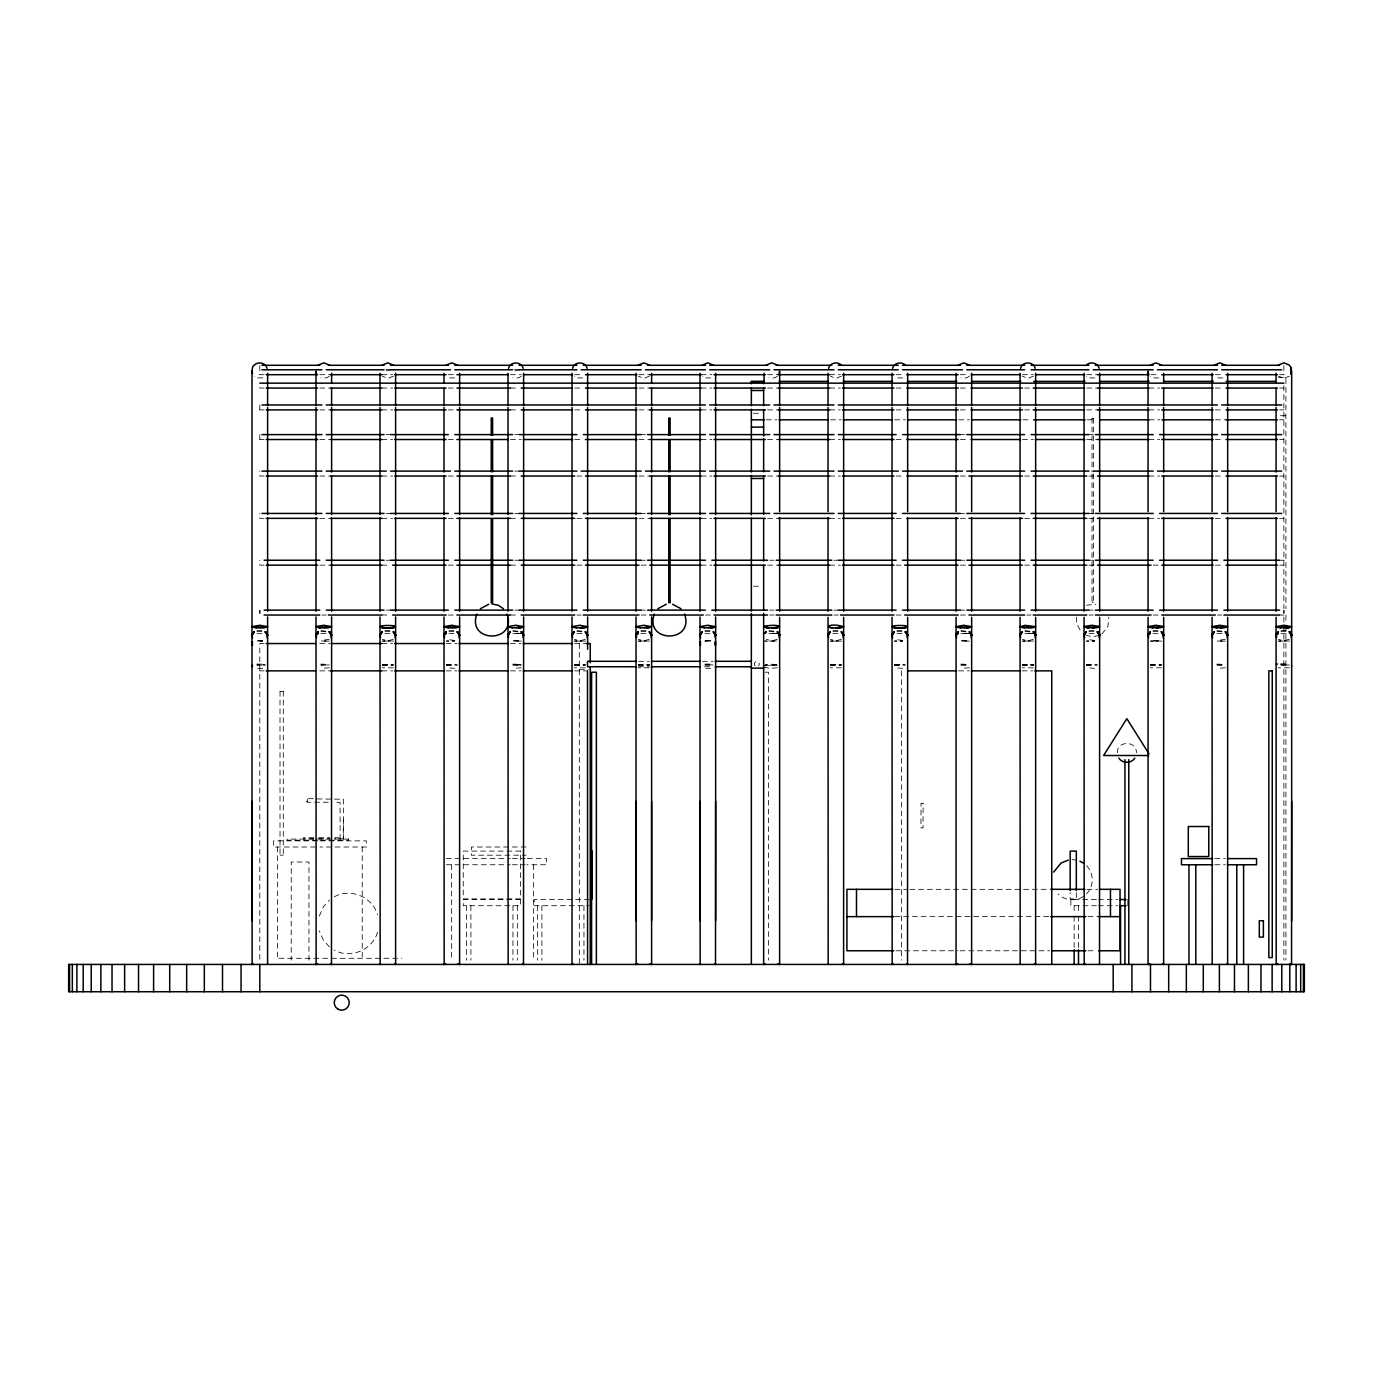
<?xml version="1.0" encoding="UTF-8"?>
<svg xmlns="http://www.w3.org/2000/svg" width="1373" height="1373" viewBox="0 0 1373 1373"><rect width="100%" height="100%" fill="white"/><g stroke="black" fill="none" stroke-linecap="round" stroke-linejoin="round"><path stroke-width="0.75" stroke-dasharray="5 3.75" d="M1076.638 617.146L1076.638 623.531L1081.117 631.923M1117.296 752.782C1116.764 740.476 1136.93 740.476 1136.398 752.782M319.257 916.117L323.444 906.678L329.4 900.104M377.472 932.233C372.684 949.962 350.252 959.264 334.326 950.099M1086.438 893.977C1094.144 886.495 1094.144 873.039 1086.438 865.556M1101.815 633.966L1107.857 626.603L1108.783 617.146M329.331 376.151L326.688 377.901L320.939 377.901M393.33 376.151L387.821 378.433L382.295 376.151M521.345 376.151L518.702 377.901L512.953 377.901M649.343 376.151L643.834 378.433L638.308 376.151M777.358 376.151L774.715 377.901L768.966 377.901M841.357 376.151L835.848 378.433L830.322 376.151M969.372 376.151L966.729 377.901L960.98 377.901M1033.371 376.151L1027.862 378.433L1022.336 376.151M1289.384 376.151L1283.875 378.433L1278.349 376.151M1083.4 896.483C1075.677 901.718 1064.573 900.619 1058.017 893.977M334.326 896.809C350.252 887.645 372.684 896.964 377.472 914.693M329.331 639.286L320.939 640.487M393.33 639.286L387.821 640.848L382.295 639.286M585.344 639.286L579.835 640.848L574.309 639.286M649.343 639.286L643.834 640.848L638.308 639.286M777.358 639.286L771.832 640.848L766.323 639.286M841.357 639.286L835.848 640.848L830.322 639.286M1033.371 639.286L1027.862 640.848L1022.336 639.286M1225.385 639.286L1216.993 640.487M1289.384 639.286L1283.875 640.848L1278.349 639.286M1086.438 605.201L1095.911 604.274M1098.984 635.476L1092.719 636.729L1086.438 635.476M329.331 667.81L320.939 668.325M382.295 664.566L393.33 664.566M393.33 667.81L382.295 667.81M446.294 664.566L454.686 664.069M521.345 667.81L512.953 668.325M574.309 664.566L585.344 664.566M585.344 667.81L574.309 667.81M638.308 664.566L649.343 664.566M649.343 667.81L638.308 667.81M777.358 667.81L768.966 668.325L764.589 667.038L766.323 667.81M830.322 664.566L841.357 664.566M841.357 667.81L830.322 667.81M894.321 664.566L902.713 664.069M969.372 667.81L960.98 668.325M1022.336 664.566L1033.371 664.566M1033.371 667.81L1022.336 667.81M1086.335 664.566L1094.727 664.069M1150.351 664.566L1161.386 664.566M1161.386 667.81L1150.351 667.81M1225.385 667.81L1216.993 668.325M1289.384 667.81L1278.349 667.81M262.672 377.901L256.94 377.901L254.297 376.151M454.686 377.901L448.954 377.901M582.701 377.901L576.952 377.901L574.309 376.151M710.699 377.901L704.967 377.901L702.324 376.151M902.713 377.901L896.981 377.901M1094.727 377.901L1088.978 377.901L1086.335 376.151M1158.726 377.901L1152.994 377.901L1150.351 376.151M1222.742 377.901L1216.993 377.901M313.25 798.932C310.899 796.803 302.695 799.875 307.603 802.21L329.297 802.21M256.94 630.533L262.672 630.533M320.939 630.533L329.331 631.717M262.672 640.487L256.94 640.487M384.938 630.533L390.687 630.533M448.954 630.533L454.686 630.533M512.953 630.533L521.345 631.717M454.686 640.487L446.294 639.286M576.952 630.533L585.344 631.717M518.702 640.487L512.953 640.487M640.951 630.533L646.7 630.533M704.967 630.533L710.699 630.533M768.966 630.533L777.358 631.717M710.699 640.487L704.967 640.487M832.965 630.533L838.714 630.533M896.981 630.533L902.713 630.533M960.98 630.533L969.372 631.717M902.713 640.487L894.321 639.286M1024.979 630.533L1033.371 631.717M966.729 640.487L960.98 640.487M1088.978 630.533L1094.727 630.533M1152.994 630.533L1158.726 630.533M1094.727 640.487L1086.335 639.286M1216.993 630.533L1225.385 631.717M1158.726 640.487L1152.994 640.487M1280.992 630.533L1286.741 630.533M777.358 665.219L764.589 665.39L777.358 664.978L774.715 664.738M382.295 664.995L393.33 664.995M446.294 664.995L457.329 664.978L454.686 664.738M574.309 664.995L585.344 664.995M638.308 664.995L649.343 664.978L646.7 664.738M830.322 664.995L841.357 664.995M894.321 664.995L905.356 664.978L902.713 664.738M1022.336 664.995L1033.371 664.978L1027.862 664.669M1086.335 664.995L1097.37 664.978L1091.861 664.669M1150.351 664.995L1161.386 664.995M256.94 631.408L262.672 631.408M320.939 631.408L329.331 632.112M384.938 631.408L390.687 631.408M448.954 631.408L454.686 631.408M512.953 631.408L521.345 632.112M576.952 631.408L585.344 632.112M640.951 631.408L646.7 631.408M704.967 631.408L710.699 631.408M768.966 631.408L777.358 632.112M832.965 631.408L838.714 631.408M896.981 631.408L902.713 631.408M960.98 631.408L969.372 632.112M1024.979 631.408L1033.371 632.112M1088.978 631.408L1094.727 631.408M1152.994 631.408L1158.726 631.408M1216.993 631.408L1225.385 632.112M1280.992 631.408L1286.741 631.408M766.323 665.184L764.589 665.321L768.966 664.069L777.358 664.566M256.94 664.069L262.672 664.069M320.939 664.069L329.331 664.566M262.672 668.325L256.94 668.325M512.953 664.069L521.345 664.566M454.686 668.325L446.294 667.81M704.967 664.069L710.699 664.069M710.699 668.325L704.967 668.325M960.98 664.069L969.372 664.566M902.713 668.325L894.321 667.81M1094.727 668.325L1086.335 667.81M1216.993 664.069L1225.385 664.566M1280.992 664.069L1289.384 664.566M256.94 633.348L262.672 633.348M320.939 633.348L329.331 633.622M384.938 633.348L390.687 633.348L387.821 633.279M448.954 633.348L454.686 633.348L451.82 633.279M512.953 633.348L521.345 633.622L515.819 633.279M576.952 633.348L585.344 633.622M640.951 633.348L646.7 633.348L643.834 633.279M704.967 633.348L710.699 633.348L707.833 633.279M768.966 633.348L777.358 633.622L771.832 633.279M832.965 633.348L838.714 633.348M896.981 633.348L902.713 633.348M960.98 633.348L969.372 633.622L963.846 633.279M1024.979 633.348L1033.371 633.622L1027.862 633.279M1088.978 633.348L1094.727 633.348M1152.994 633.348L1158.726 633.348M1216.993 633.348L1225.385 633.622M1280.992 633.348L1286.741 633.348M259.806 664.669L256.94 664.738L265.332 664.978L262.672 664.738M323.805 664.669L320.939 664.738L329.331 664.995M384.938 664.738L387.821 664.669M512.953 664.738L521.345 664.978L515.819 664.669M704.967 664.738L713.359 664.978L710.699 664.738M832.965 664.738L835.848 664.669M896.981 664.738L899.847 664.669M960.98 664.738L969.372 664.995M1216.993 664.738L1225.385 664.995M1283.875 664.669L1280.992 664.738L1289.384 664.995M382.295 665.219L393.33 665.219M446.294 665.219L454.686 665.15M574.309 665.219L585.344 665.219M638.308 665.219L649.343 665.219M830.322 665.219L841.357 665.219M894.321 665.219L902.713 665.15M1022.336 665.219L1033.371 665.219M1086.335 665.219L1094.727 665.15M1150.351 665.219L1161.386 665.219M256.94 665.15L262.672 665.15M320.939 665.15L329.331 665.219M512.953 665.15L521.345 665.219M704.967 665.15L710.699 665.15M960.98 665.15L969.372 665.219M1216.993 665.15L1225.385 665.219M1280.992 665.15L1289.384 665.219M386.208 369.783L390.498 369.783M514.755 369.783L519.028 369.783M386.208 370.195L390.498 370.195M514.755 370.195L519.028 370.195M259.806 374.692L264.097 374.692M319.789 374.692L330.498 374.692M381.917 374.692L392.644 374.692M448.336 374.692L454.772 374.692M510.464 374.692L521.174 374.692M574.738 374.692L583.302 374.692M639.011 374.692L649.721 374.692M701.14 374.692L711.849 374.692M767.558 374.692L778.268 374.692M829.687 374.692L840.396 374.692M896.088 374.692L904.67 374.692M960.362 374.692L968.943 374.692M1022.49 374.692L1033.217 374.692M1086.764 374.692L1097.473 374.692M1151.037 374.692L1159.619 374.692M1215.311 374.692L1223.875 374.692M1279.585 374.692L1283.875 374.692M1278.555 377.3L1285.9 377.3L1285.917 608.617M264.097 388.061L259.806 388.061L259.806 386.122M319.789 388.061L330.498 388.061M381.917 388.061L392.644 388.061M448.336 388.061L454.772 388.061M510.464 388.061L519.028 388.061M574.738 388.061L583.302 388.061M639.011 388.061L649.721 388.061M701.14 388.061L711.849 388.061M767.558 388.061L778.268 388.061M829.687 388.061L840.396 388.061M896.088 388.061L904.67 388.061M960.362 388.061L968.943 388.061M1024.636 388.061L1031.072 388.061M1086.764 388.061L1097.473 388.061M1148.892 388.061L1159.619 388.061M1215.311 388.061L1223.875 388.061M1279.585 388.061L1283.875 388.061M259.806 409.892L264.097 409.892M319.789 409.892L330.498 409.892M381.917 409.892L392.644 409.892M448.336 409.892L454.772 409.892M510.464 409.892L519.028 409.892M574.738 409.892L583.302 409.892M639.011 409.892L649.721 409.892M701.14 409.892L711.849 409.892M767.558 409.892L778.268 409.892M829.687 409.892L840.396 409.892M896.088 409.892L904.67 409.892M960.362 409.892L968.943 409.892M1024.636 409.892L1031.072 409.892M1086.764 409.892L1097.473 409.892M1148.892 409.892L1159.619 409.892M1215.311 409.892L1223.875 409.892M1279.585 409.892L1283.875 409.892M753.399 413.273L759.544 413.273M1280.46 415.71L1285.9 415.71M1092.222 418.25L1093.2 418.25M766.323 419.812L777.015 419.812M830.493 419.812L841.186 419.812M894.647 419.812L905.339 419.812M958.8 419.812L969.492 419.812M1022.954 419.812L1031.518 419.812M1087.124 419.812L1095.671 419.812M1149.132 419.812L1159.825 419.812M1215.431 419.812L1226.123 419.812M1279.585 419.812L1283.875 419.812M386.208 434.606L390.498 434.606M514.755 434.606L519.028 434.606M641.157 434.606L645.43 434.606M960.362 434.606L964.653 434.606M1088.909 434.606L1093.2 434.606M259.806 439.514L264.097 439.514M319.789 439.514L330.498 439.514M381.917 439.514L392.644 439.514M448.336 439.514L454.772 439.514M510.464 439.514L521.174 439.514M574.738 439.514L583.302 439.514M639.011 439.514L649.721 439.514M701.14 439.514L711.849 439.514M767.558 439.514L778.268 439.514M829.687 439.514L840.396 439.514M896.088 439.514L904.67 439.514M960.362 439.514L968.943 439.514M1022.49 439.514L1033.217 439.514M1086.764 439.514L1097.473 439.514M1148.892 439.514L1159.619 439.514M1215.311 439.514L1223.875 439.514M1279.585 439.514L1283.875 439.514M514.755 471.111L519.028 471.111M264.097 476.036L259.806 476.036L259.806 471.179M319.789 476.036L330.498 476.036M381.917 476.036L392.644 476.036M448.336 476.036L454.772 476.036M510.464 476.036L519.028 476.036M576.883 476.036L583.302 476.036M639.011 476.036L649.721 476.036M701.14 476.036L711.849 476.036M767.558 476.036L778.268 476.036M829.687 476.036L840.396 476.036M896.088 476.036L904.67 476.036M960.362 476.036L968.943 476.036M1024.636 476.036L1031.072 476.036M1088.909 476.036L1097.473 476.036M1148.892 476.036L1159.619 476.036M1215.311 476.036L1223.875 476.036M1279.585 476.036L1283.875 476.036M386.208 513.433L390.498 513.433M514.755 513.433L519.028 513.433M641.157 513.433L645.43 513.433M960.362 513.433L964.653 513.433M1088.909 513.433L1093.2 513.433M264.097 518.342L259.806 518.342L259.806 513.485M319.789 518.342L330.498 518.342M381.917 518.342L392.644 518.342M448.336 518.342L454.772 518.342M510.464 518.342L519.028 518.342M576.883 518.342L583.302 518.342M639.011 518.342L649.721 518.342M701.14 518.342L711.849 518.342M767.558 518.342L778.268 518.342M829.687 518.342L840.396 518.342M896.088 518.342L904.67 518.342M960.362 518.342L968.943 518.342M1024.636 518.342L1031.072 518.342M1088.909 518.342L1097.473 518.342M1148.892 518.342L1159.619 518.342M1215.311 518.342L1223.875 518.342M1279.585 518.342L1283.875 518.342M386.208 560.235L390.498 560.235M514.755 560.235L519.028 560.235M641.157 560.235L645.43 560.235M769.704 560.235L773.977 560.235M833.96 560.235L838.251 560.235M960.362 560.235L964.653 560.235M1088.909 560.235L1093.2 560.235M1279.585 560.235L1283.875 560.235M264.097 565.144L259.806 565.144L259.806 560.287M319.789 565.144L330.498 565.144M381.917 565.144L390.498 565.144M448.336 565.144L454.772 565.144M510.464 565.144L519.028 565.144M576.883 565.144L583.302 565.144M641.157 565.144L649.721 565.144M701.14 565.144L711.849 565.144M767.558 565.144L778.268 565.144M829.687 565.144L840.396 565.144M896.088 565.144L902.524 565.144M960.362 565.144L968.943 565.144M1024.636 565.144L1031.072 565.144M1088.909 565.144L1097.473 565.144M1153.183 565.144L1159.619 565.144M1215.311 565.144L1223.875 565.144M1279.585 565.144L1283.875 565.144M753.399 586.22L759.544 586.22M1092.222 602.593L1093.2 602.593M386.208 610.127L390.498 610.127M514.755 610.127L519.028 610.127M641.157 610.127L645.43 610.127M769.704 610.127L773.977 610.127M833.96 610.127L838.251 610.127M960.362 610.127L964.653 610.127M1088.909 610.127L1093.2 610.127M321.934 615.035L326.225 615.035M381.917 615.035L390.498 615.035M448.336 615.035L454.772 615.035M510.464 615.035L519.028 615.035M576.883 615.035L581.174 615.035M641.157 615.035L649.721 615.035M705.43 615.035L711.849 615.035M769.704 615.035L773.977 615.035M833.96 615.035L838.251 615.035M896.088 615.035L902.524 615.035M960.362 615.035L968.943 615.035M1026.781 615.035L1031.072 615.035M1088.909 615.035L1093.2 615.035M1153.183 615.035L1159.619 615.035M1217.456 615.035L1221.747 615.035M1279.585 615.035L1283.875 615.035M264.097 643.542L259.806 643.542L259.806 960.139M319.772 643.542L330.481 643.542M381.9 643.542L392.609 643.542M446.139 643.542L456.849 643.542M510.396 643.542L521.105 643.542M574.652 643.542L587.507 643.542M638.582 661.305L649.223 661.305M702.41 661.305L713.05 661.305M1280.46 664.034L1285.9 664.034M638.582 666.763L649.223 666.763M704.538 666.763L713.05 666.763M579.32 669.492L588.416 669.492M259.806 670.865L264.097 670.865M319.772 670.865L330.481 670.865M381.9 670.865L392.609 670.865M446.139 670.865L456.849 670.865M510.396 670.865L521.105 670.865M574.652 670.865L587.507 670.865M958.663 670.865L969.252 670.865M1022.13 670.865L1032.702 670.865M765.242 672.221L768.417 672.221L768.417 960.156M280.075 691.34L283.233 691.34M317.026 798.932L343.37 799.223L343.353 838.8L341.74 840.448L340.109 838.8L340.092 802.467L335.647 802.21M313.885 837.719L303.502 837.719L303.502 838.8L313.885 838.8M318.725 837.719L329.76 837.719M334.669 837.719L338.994 837.719L338.994 838.8L334.669 838.8M318.725 838.8L329.76 838.8M340.161 838.8L343.301 838.8L343.336 819.973M317.781 840.86L273.467 840.86L273.467 847.004L317.781 847.004M319.892 840.86L366.316 840.86L366.316 847.004L319.892 847.004M526.065 847.004L471.454 847.004L471.454 855.19L526.065 855.19M280.075 855.19L283.233 855.19M446.276 858.606L510.275 858.606M512.404 858.606L525.207 858.606M527.352 858.606L546.54 858.606L546.54 864.75L526.889 864.75M1214.848 858.606L1225.265 858.606M446.276 864.75L510.275 864.75M512.404 864.75L525.207 864.75M1214.848 864.75L1225.265 864.75M894.904 889.326L907.707 889.326M909.853 889.326L1048.577 889.326M1086.987 889.326L1097.662 889.326M589.48 899.572L534.251 899.572L534.251 905.717L589.48 905.717M1096.358 899.572L1070.871 899.572L1070.871 905.717L1096.358 905.717M1098.469 899.572L1117.588 899.572M1098.469 905.717L1117.588 905.717M894.904 916.632L1049.607 916.632M1088.017 916.632L1097.662 916.632M896.003 950.768L957.873 950.768M960.002 950.768L1036.821 950.768M1038.949 950.768L1049.607 950.768M1088.017 950.768L1096.546 950.768M278.925 958.285L401.808 958.285M1030.728 664.738L1033.371 664.995M518.702 664.738L521.345 664.995M1072.227 859.67L1076.157 860.064M1030.728 633.331L1033.371 633.622M966.729 633.331L969.372 633.622M774.715 633.331L777.358 633.622M518.702 633.331L521.345 633.622M329.4 946.821L323.444 940.248L319.257 930.808M1285.917 615.138L1285.917 623.72M1285.917 625.762L1285.917 960.156M1283.875 365.578L1283.875 374.64M1283.875 385.676L1283.875 608.599M1283.875 617.061L1283.875 623.599M1283.875 625.642L1283.875 960.139M1093.389 418.25L1093.389 471.849M1093.389 473.977L1093.389 514.703M1093.389 516.849L1093.389 602.593M1092.033 418.25L1092.033 471.849M1092.033 473.977L1092.033 602.593M1078.509 905.717L1078.509 914.092M1078.509 916.186L1078.509 947.645M1076.329 892.656L1076.329 898.886L1070.185 898.886L1070.185 892.656M1074.149 905.717L1074.149 914.092M1074.149 916.186L1074.149 947.645M901.546 670.865L901.546 960.139M583.954 905.717L583.954 960.225M579.32 643.542L579.32 964.43M541.906 905.717L541.906 960.225M537.529 905.717L537.529 960.225M533.582 864.75L533.582 960.173M517.329 905.717L517.329 960.225M512.953 905.717L512.953 960.225M470.905 905.717L470.905 960.225M466.528 905.717L466.528 960.225M451.648 864.75L451.648 960.173M362.215 847.004L362.215 960.156M308.959 960.156L308.959 862.021L291.213 862.021L291.213 960.156M307.603 799L307.603 802.141M283.301 691.34L283.301 855.19M280.023 691.34L280.023 855.19M277.552 847.004L277.552 960.156M259.806 365.578L259.806 374.64M259.806 405.035L259.806 409.841M259.806 434.657L259.806 439.463M755.201 665.888A2.454 2.454 0 0 1 755.047 662.335A2.454 2.454 0 0 1 758.6 662.335A2.454 2.454 0 0 1 758.428 665.888M766.323 664.961L764.589 665.39L766.323 664.995M766.323 641.054L764.589 641.071L777.358 641.054L766.323 641.054M329.331 641.105L320.939 641.037L329.331 641.054M384.938 641.037L382.295 641.054L393.33 641.054L384.938 641.037M448.954 641.037L446.294 641.054L454.686 641.037L448.954 641.037M521.345 641.105L512.953 641.105L521.345 641.054M576.952 641.037L574.309 641.054L585.344 641.105L576.952 641.105M640.951 641.037L638.308 641.054L649.343 641.054L640.951 641.037M832.965 641.037L830.322 641.054L841.357 641.105L832.965 641.105M896.981 641.037L894.321 641.054L902.713 641.105L896.981 641.105M969.372 641.105L960.98 641.037L969.372 641.054M1024.979 641.037L1022.336 641.054L1033.371 641.054L1024.979 641.037M1088.978 641.037L1086.335 641.054L1094.727 641.105L1088.978 641.105M1152.994 641.037L1150.351 641.054L1161.386 641.105L1152.994 641.105M1225.385 641.105L1216.993 641.037L1225.385 641.054M1280.992 641.037L1278.349 641.054L1289.384 641.054L1280.992 641.037M262.672 641.105L256.94 641.037L262.672 641.037M707.833 641.037L704.967 641.037L710.699 641.037L707.833 641.122M923.034 803.308L921.043 803.308L920.94 827.885L923.034 827.885L923.119 803.308M348.553 839.075L287.111 839.075L287.111 840.173L348.553 840.173L348.553 839.075M520.607 851.088L463.25 851.088L463.25 898.886L520.607 898.886L520.607 851.088M520.607 899.572L463.25 899.572L463.25 905.717L520.607 905.717L520.607 899.572"/><path stroke-width="1.5" d="M252.134 964.567L251.997 801.386M267.581 964.498L267.615 616.94M316.133 964.567L316.013 616.94M331.477 964.567L331.614 616.94M380.149 964.567L380.012 616.94M444.148 964.567L444.011 616.94M459.595 964.498L459.629 616.94M636.162 964.567L636.025 801.386M651.609 964.498L651.626 801.386M700.161 964.567L700.024 801.386M715.505 964.567L715.642 801.386M779.607 964.498L779.641 617.318M828.176 964.567L828.039 617.318M843.606 964.498L843.64 617.318M892.175 964.567L892.038 617.318M907.519 964.567L907.656 617.318M971.621 964.498L971.655 617.318M1035.62 964.498L1035.654 617.318M1163.635 964.498L1163.669 617.318M1227.634 964.498L1227.668 617.318M1291.547 964.567L1291.667 801.386M252.014 666.3L252.546 665.339L252.134 666.626M251.997 635.596L254.297 631.717L252.134 634.498L252.546 637.553M316.013 635.596L318.296 631.717L316.133 634.498L316.562 637.553M380.012 635.596L382.295 631.717L380.149 634.498L380.561 637.553M444.011 635.596L446.294 631.717L444.148 634.498L444.56 637.553M572.026 635.596L574.309 631.717L572.146 634.498L572.575 637.553M636.025 635.596L638.308 631.717L636.162 634.498L636.574 637.553M700.573 633.502L700.024 635.596L702.324 631.803L700.161 634.412L700.573 637.553M828.588 633.502L828.039 635.596L830.322 631.803L828.176 634.412L828.588 637.553M892.587 633.502L892.038 635.596L894.321 631.803L892.175 634.412L892.587 637.553M1148.6 633.502L1148.051 635.493L1150.351 631.803L1148.188 634.412L1148.6 637.553M1212.067 635.596L1214.35 631.717L1212.187 634.498L1212.616 637.553M1148.068 635.373L1148.6 633.914L1148.188 634.686M508.559 633.502L508.027 635.596L510.31 631.803L508.147 634.412L508.559 637.553M1020.602 633.502L1020.053 635.596L1022.336 631.803L1020.173 634.412L1020.602 637.553M1276.615 633.502L1276.066 635.596L1278.349 631.803L1276.204 634.412L1276.615 637.553M267.615 635.596L265.332 631.803L267.478 634.48L267.066 637.553M459.629 635.596L457.329 631.803L459.492 634.48L459.08 637.553M523.628 635.596L521.345 631.803L523.491 634.48L523.079 637.553M713.359 631.803L715.642 635.596L715.505 634.412L715.642 635.596L713.359 631.803L715.505 634.48L715.093 637.553M777.358 631.803L779.641 635.596L779.504 634.412L779.641 635.596L777.358 631.803L779.504 634.48L779.092 637.553M828.176 634.686L828.588 633.914L828.039 635.356M841.357 631.803L843.64 635.373L841.357 631.803L843.52 634.48L843.091 637.553M1020.173 634.686L1020.602 633.914L1020.173 634.686M1084.601 633.502L1084.052 635.596L1086.335 631.803L1084.189 634.412L1084.601 637.553M1212.067 635.356L1212.616 633.502M1276.204 634.686L1276.615 633.914L1276.135 634.772M252.014 635.356L252.546 633.502M316.082 634.772L316.562 633.502M380.029 635.167L380.561 633.502M444.148 634.686L444.56 633.502M572.146 634.686L572.575 633.502M700.161 634.686L700.573 633.914L700.11 634.772M892.587 634.137L892.107 634.772M1084.189 634.686L1084.601 633.914L1084.121 634.772M316.133 634.686L316.013 635.356M508.147 634.686L508.559 633.914L508.096 634.772M1020.088 635.115L1020.602 634.137M1212.067 635.321L1212.616 634.137M1276.066 635.321L1278.349 633.622M700.041 635.356L700.573 634.137M259.806 627.839L267.615 626.654L259.806 625.264L251.997 626.654L256.94 627.787L267.066 627.186L252.546 627.186L256.94 627.787M323.805 627.839L331.614 626.654L323.805 625.264L316.047 626.534L320.939 627.787L331.065 627.186L316.562 627.186L320.939 627.787L318.296 627.564M384.938 627.787L380.561 627.186C382.466 628.302 401.397 628.336 393.33 625.676C371.826 624.389 380.578 630.173 395.064 627.186M451.82 627.839L459.629 626.654L451.82 625.264L444.011 626.654L448.954 627.787L459.08 627.186L444.56 627.186L448.954 627.787M515.819 627.856L523.628 626.654L515.819 625.264L508.027 626.654L512.953 627.787L523.079 627.186M582.701 627.787L585.344 627.564L579.835 627.839L587.627 626.654L579.835 625.264L572.026 626.654L576.952 627.787L587.078 627.186M643.834 627.856L651.626 626.654L643.834 625.264L636.025 626.654L640.951 627.787L651.094 627.186M707.833 627.856L715.642 626.654L707.833 625.264L700.024 626.654L704.967 627.787L715.093 627.186M764.589 627.152L768.966 627.787L764.589 627.186C784.532 630.276 784.137 622.999 764.589 626.139M843.64 626.723C827.438 621.591 820.265 630.379 843.091 627.186L835.848 627.856L843.606 626.774M892.587 627.186C894.441 628.319 913.508 628.302 905.356 625.676C883.68 624.372 892.57 630.156 907.107 627.186M963.846 627.839L971.655 626.654L963.846 625.264L956.054 626.654L960.98 627.787L971.106 627.186L956.586 627.186L960.98 627.787M1027.862 627.839L1035.654 626.654L1024.979 625.367L1020.053 626.74L1024.979 627.787L1035.105 627.186L1020.602 627.186M1097.37 627.564L1091.861 627.839L1099.636 626.534L1091.861 625.264L1084.086 626.534L1088.978 627.787L1099.121 627.186L1084.601 627.186L1088.978 627.787L1086.335 627.564M1161.386 627.564L1155.86 627.839L1163.635 626.534L1155.86 625.264L1148.051 626.654L1152.994 627.787L1163.12 627.186L1148.6 627.186L1152.994 627.787M1225.385 627.564L1219.859 627.839L1227.634 626.534L1219.859 625.264L1212.067 626.654L1216.993 627.787L1227.119 627.186L1212.616 627.186L1216.993 627.787M1283.875 627.839L1291.667 626.654L1283.875 625.264L1276.066 626.654L1280.992 627.787L1291.118 627.186L1276.615 627.186L1280.992 627.787M715.093 645.156L715.642 641.86M251.997 645.156L252.546 641.878M700.024 645.156L700.573 641.878M267.066 368.342C265.864 362.884 258.107 361.116 254.297 365.115C250.452 366.54 253.473 378.914 251.997 370.641L251.997 920.768M779.092 374.091L779.641 371.208L779.641 405.395M1291.118 367.758L1291.118 374.091L1291.118 367.758L1289.384 365.115L1283.875 362.832L1278.349 365.115M638.308 633.622L636.042 635.356L636.574 633.914L636.025 635.493L636.574 633.502M956.586 633.502L956.054 635.596L958.337 631.717L956.174 634.412L956.586 637.553M956.174 634.686L956.586 633.914L956.174 634.686M252.134 634.686L252.546 634.137M476.791 614.074C466.614 643.25 517.243 643.25 507.066 614.074M654.286 614.074C644.109 643.25 694.755 643.25 684.578 614.074M331.065 637.553L331.477 634.412L329.331 631.717L331.614 635.596L329.331 631.803M395.064 637.553L395.493 634.412L393.33 631.717L395.613 635.596L393.33 631.803M587.078 637.553L587.507 634.412L585.344 631.717L587.627 635.596L585.344 631.803M651.094 637.553L651.506 634.412L649.343 631.717L651.626 635.596L649.343 631.803M907.107 637.553L907.519 634.412L905.356 631.717L907.656 634.807M971.106 637.553L971.518 634.412L969.372 631.717L971.655 635.596L969.372 631.803M1035.105 637.553L1035.534 634.412L1033.371 631.717L1035.654 635.424L1033.371 631.803M1099.121 637.553L1099.533 634.412L1097.37 631.717L1099.653 634.807M1163.12 637.553L1163.532 634.412L1161.386 631.717L1163.669 635.596L1161.386 631.803M1227.119 637.553L1227.531 634.412L1225.385 631.717L1227.668 635.596L1225.385 631.803M1291.118 637.553L1291.547 634.412L1289.384 631.717L1291.667 634.807M251.997 964.43L253.284 964M316.013 964.43L317.747 963.932M380.012 964.43L380.887 964.069M395.596 964.498L395.613 616.94M444.011 964.43L445.762 963.932M508.147 964.567L508.027 617.318M523.628 616.94L523.491 964.567M572.146 964.567L573.296 964M587.593 964.498L587.507 670.865M636.025 964.43L637.776 963.932M700.024 964.43L700.899 964.069M892.038 964.43L893.308 964M956.174 964.567L957.788 963.932M1020.173 964.567L1020.053 617.318M1084.189 964.567L1084.052 617.318M1099.653 617.318L1099.533 964.567M1148.188 964.567L1149.802 963.932M1212.187 964.567L1212.067 617.318M1276.204 964.567L1276.066 617.318M1291.547 666.626L1291.633 665.768M1053.657 872.078L1061.072 863.051L1068.314 860.064M316.013 635.047L318.296 633.622M380.012 635.047L380.561 634.137M444.011 635.047L446.294 633.622M508.027 635.047L508.559 634.137M572.026 635.047L572.575 634.137M828.039 635.047L828.588 634.137M956.054 635.047L958.337 633.622M1084.052 635.047L1084.601 634.137M1148.051 635.047L1150.351 633.622M1134.802 758.102C1131.335 763.663 1122.359 763.663 1118.892 758.102M764.589 633.502L766.323 631.803L765.31 632.575M480.344 608.754L488.737 604.274M657.839 608.754L666.231 604.274M252.546 633.348L254.297 632.112M316.562 633.348L318.296 632.112M380.561 633.348L382.295 632.112M444.56 633.348L446.294 632.112M508.559 633.348L510.31 632.112M572.575 633.348L574.309 632.112M636.574 633.348L638.308 632.112M700.573 633.348L702.324 632.112M764.589 633.348L766.323 632.112M828.588 633.348L830.322 632.112M892.587 633.348L894.321 632.112M956.586 633.348L958.337 632.112M1020.602 633.348L1022.336 632.112M1084.601 633.348L1086.335 632.112M1148.6 633.348L1150.351 632.112M1212.616 633.348L1214.35 632.112M1276.615 633.348L1278.349 632.112M1084.086 964.361L1085.322 964M1276.101 964.361L1277.817 963.932M318.296 365.115L323.805 362.832L329.331 365.115M382.295 365.115L387.821 362.832L393.33 365.115M446.294 365.115L451.82 362.832L457.329 365.115M638.308 365.115L643.834 362.832L649.343 365.115M702.324 365.115L707.833 362.832L713.359 365.115M766.323 365.115L771.832 362.832L777.358 365.115M958.337 365.115L963.846 362.832L969.372 365.115M1086.335 365.115C1090.162 361.116 1097.919 362.884 1099.121 368.342M1150.351 365.115L1155.86 362.832L1161.386 365.115M1214.35 365.115L1219.859 362.832L1225.385 365.115M779.092 627.186L771.832 627.839M765.31 964L764.16 964.567M390.687 627.787L393.33 627.564L387.821 627.839M838.714 627.804L841.357 627.564M902.713 627.787L905.356 627.564L899.847 627.839M262.672 627.787L265.332 627.564M326.688 627.787L329.331 627.564M454.686 627.787L457.329 627.564M1030.728 627.787L1033.371 627.564M261.951 365.287L319.789 365.287M328.37 365.287L384.062 365.287M390.498 365.287L448.336 365.287M454.772 365.287L512.61 365.287M519.028 365.287L576.883 365.287M583.302 365.287L641.157 365.287M647.575 365.287L705.43 365.287M709.704 365.287L767.558 365.287M776.123 365.287L831.832 365.287M838.251 365.287L898.234 365.287M902.524 365.287L960.362 365.287M966.798 365.287L1024.636 365.287M1031.072 365.287L1088.909 365.287M1095.345 365.287L1153.183 365.287M1159.619 365.287L1217.456 365.287M1221.747 365.287L1279.585 365.287M261.951 369.783L321.934 369.783M326.225 369.783L384.062 369.783M390.498 369.783L450.481 369.783M454.772 369.783L512.61 369.783M519.028 369.783L576.883 369.783M581.174 369.783L641.157 369.783M645.43 369.783L705.43 369.783M709.704 369.783L769.704 369.783M773.977 369.783L833.96 369.783M838.251 369.783L898.234 369.783M902.524 369.783L962.507 369.783M966.798 369.783L1024.636 369.783M1031.072 369.783L1088.909 369.783M1093.2 369.783L1153.183 369.783M1157.473 369.783L1217.456 369.783M1221.747 369.783L1281.73 369.783M266.242 374.692L317.661 374.692M330.498 374.692L381.917 374.692M394.772 374.692L446.191 374.692M456.9 374.692L508.319 374.692M523.319 374.692L572.592 374.692M585.447 374.692L636.866 374.692M649.721 374.692L701.14 374.692M713.994 374.692L765.413 374.692M778.268 374.692L829.687 374.692M842.541 374.692L893.96 374.692M906.815 374.692L958.234 374.692M971.089 374.692L1020.362 374.692M1035.345 374.692L1084.619 374.692M1097.473 374.692L1148.892 374.692M1161.747 374.692L1213.166 374.692M1226.02 374.692L1277.439 374.692M751.357 381.385L764.195 381.385M779.16 381.385L828.348 381.385M843.314 381.385L892.501 381.385M907.467 381.385L956.655 381.385M971.638 381.385L1020.825 381.385M1033.646 381.385L1084.979 381.385M1099.945 381.385L1149.132 381.385M1164.115 381.385L1213.303 381.385M1226.123 381.385L1275.311 381.385M751.357 381.643L763.645 381.643M259.806 383.153L1283.875 383.153M266.242 388.061L317.661 388.061M330.498 388.061L381.917 388.061M394.772 388.061L446.191 388.061M456.9 388.061L510.464 388.061M521.174 388.061L572.592 388.061M585.447 388.061L636.866 388.061M649.721 388.061L701.14 388.061M713.994 388.061L765.413 388.061M778.268 388.061L829.687 388.061M842.541 388.061L893.96 388.061M906.815 388.061L958.234 388.061M971.089 388.061L1022.49 388.061M1033.217 388.061L1084.619 388.061M1097.473 388.061L1148.892 388.061M1161.747 388.061L1213.166 388.061M1226.02 388.061L1277.439 388.061M751.357 390.498L763.645 390.498M261.951 404.966L321.934 404.966M326.225 404.966L705.43 404.966M709.704 404.966L769.704 404.966M773.977 404.966L833.96 404.966M838.251 404.966L1217.456 404.966M1221.747 404.966L1281.73 404.966M266.242 409.892L317.661 409.892M330.498 409.892L381.917 409.892M394.772 409.892L446.191 409.892M456.9 409.892L510.464 409.892M521.174 409.892L572.592 409.892M585.447 409.892L636.866 409.892M649.721 409.892L701.14 409.892M713.994 409.892L765.413 409.892M778.268 409.892L829.687 409.892M842.541 409.892L893.96 409.892M906.815 409.892L958.234 409.892M971.089 409.892L1022.49 409.892M1033.217 409.892L1084.619 409.892M1097.473 409.892L1148.892 409.892M1161.747 409.892L1213.166 409.892M1226.02 409.892L1277.439 409.892M491.448 418.25L492.409 418.25M668.943 418.25L669.921 418.25M751.357 419.812L764.195 419.812M779.16 419.812L828.348 419.812M843.314 419.812L892.501 419.812M907.467 419.812L956.655 419.812M971.638 419.812L1020.825 419.812M1033.646 419.812L1084.979 419.812M1099.945 419.812L1149.132 419.812M1161.97 419.812L1213.303 419.812M1226.123 419.812L1277.456 419.812M751.357 427.106L763.645 427.106M261.951 434.606L321.934 434.606M326.225 434.606L384.062 434.606M390.498 434.606L448.336 434.606M454.772 434.606L512.61 434.606M519.028 434.606L576.883 434.606M583.302 434.606L641.157 434.606M647.575 434.606L705.43 434.606M709.704 434.606L769.704 434.606M773.977 434.606L833.96 434.606M838.251 434.606L896.088 434.606M902.524 434.606L960.362 434.606M966.798 434.606L1024.636 434.606M1031.072 434.606L1088.909 434.606M1095.345 434.606L1153.183 434.606M1159.619 434.606L1217.456 434.606M1221.747 434.606L1281.73 434.606M266.242 439.514L317.661 439.514M330.498 439.514L381.917 439.514M394.772 439.514L446.191 439.514M456.9 439.514L508.319 439.514M523.319 439.514L572.592 439.514M585.447 439.514L636.866 439.514M649.721 439.514L701.14 439.514M713.994 439.514L765.413 439.514M778.268 439.514L829.687 439.514M842.541 439.514L893.96 439.514M906.815 439.514L958.234 439.514M971.089 439.514L1020.362 439.514M1035.345 439.514L1084.619 439.514M1097.473 439.514L1148.892 439.514M1161.747 439.514L1213.166 439.514M1226.02 439.514L1277.439 439.514M261.951 471.111L321.934 471.111M326.225 471.111L386.208 471.111M390.498 471.111L450.481 471.111M454.772 471.111L512.61 471.111M519.028 471.111L576.883 471.111M581.174 471.111L641.157 471.111M645.43 471.111L705.43 471.111M709.704 471.111L769.704 471.111M773.977 471.111L833.96 471.111M838.251 471.111L898.234 471.111M902.524 471.111L962.507 471.111M966.798 471.111L1024.636 471.111M1031.072 471.111L1088.909 471.111M1093.2 471.111L1153.183 471.111M1157.473 471.111L1217.456 471.111M1221.747 471.111L1281.73 471.111M266.242 476.036L317.661 476.036M330.498 476.036L381.917 476.036M394.772 476.036L446.191 476.036M456.9 476.036L510.464 476.036M521.174 476.036L574.738 476.036M585.447 476.036L636.866 476.036M649.721 476.036L701.14 476.036M713.994 476.036L765.413 476.036M778.268 476.036L829.687 476.036M842.541 476.036L893.96 476.036M906.815 476.036L958.234 476.036M968.943 476.036L1022.49 476.036M1033.217 476.036L1086.764 476.036M1097.473 476.036L1148.892 476.036M1161.747 476.036L1213.166 476.036M1226.02 476.036L1277.439 476.036M751.357 478.473L763.645 478.473M261.951 513.433L321.934 513.433M326.225 513.433L384.062 513.433M390.498 513.433L448.336 513.433M454.772 513.433L512.61 513.433M519.028 513.433L576.883 513.433M583.302 513.433L641.157 513.433M647.575 513.433L705.43 513.433M709.704 513.433L769.704 513.433M773.977 513.433L833.96 513.433M838.251 513.433L896.088 513.433M902.524 513.433L960.362 513.433M966.798 513.433L1024.636 513.433M1031.072 513.433L1088.909 513.433M1095.345 513.433L1153.183 513.433M1159.619 513.433L1217.456 513.433M1221.747 513.433L1281.73 513.433M266.242 518.342L317.661 518.342M330.498 518.342L381.917 518.342M394.772 518.342L446.191 518.342M456.9 518.342L510.464 518.342M521.174 518.342L574.738 518.342M585.447 518.342L636.866 518.342M649.721 518.342L701.14 518.342M713.994 518.342L765.413 518.342M778.268 518.342L829.687 518.342M842.541 518.342L893.96 518.342M906.815 518.342L958.234 518.342M968.943 518.342L1022.49 518.342M1033.217 518.342L1086.764 518.342M1097.473 518.342L1148.892 518.342M1161.747 518.342L1213.166 518.342M1226.02 518.342L1277.439 518.342M264.097 560.235L319.789 560.235M326.225 560.235L384.062 560.235M390.498 560.235L448.336 560.235M454.772 560.235L512.61 560.235M519.028 560.235L576.883 560.235M583.302 560.235L641.157 560.235M647.575 560.235L705.43 560.235M711.849 560.235L767.558 560.235M776.123 560.235L831.832 560.235M838.251 560.235L896.088 560.235M902.524 560.235L960.362 560.235M966.798 560.235L1024.636 560.235M1031.072 560.235L1088.909 560.235M1095.345 560.235L1153.183 560.235M1159.619 560.235L1217.456 560.235M1223.875 560.235L1279.585 560.235M266.242 565.144L317.661 565.144M330.498 565.144L381.917 565.144M392.644 565.144L446.191 565.144M456.9 565.144L510.464 565.144M521.174 565.144L574.738 565.144M585.447 565.144L639.011 565.144M649.721 565.144L701.14 565.144M713.994 565.144L765.413 565.144M778.268 565.144L829.687 565.144M842.541 565.144L893.96 565.144M904.67 565.144L958.234 565.144M968.943 565.144L1022.49 565.144M1033.217 565.144L1086.764 565.144M1097.473 565.144L1151.037 565.144M1161.747 565.144L1213.166 565.144M1226.02 565.144L1277.439 565.144M491.448 602.593L492.409 602.593M668.943 602.593L669.921 602.593M264.097 610.127L319.789 610.127M326.225 610.127L384.062 610.127M390.498 610.127L448.336 610.127M454.772 610.127L512.61 610.127M519.028 610.127L576.883 610.127M583.302 610.127L641.157 610.127M647.575 610.127L705.43 610.127M711.849 610.127L767.558 610.127M776.123 610.127L831.832 610.127M838.251 610.127L896.088 610.127M902.524 610.127L960.362 610.127M966.798 610.127L1024.636 610.127M1031.072 610.127L1088.909 610.127M1095.345 610.127L1153.183 610.127M1159.619 610.127L1217.456 610.127M1223.875 610.127L1279.585 610.127M264.097 615.035L319.789 615.035M328.37 615.035L381.917 615.035M392.644 615.035L446.191 615.035M456.9 615.035L510.464 615.035M521.174 615.035L574.738 615.035M583.302 615.035L639.011 615.035M649.721 615.035L703.285 615.035M713.994 615.035L767.558 615.035M776.123 615.035L831.832 615.035M840.396 615.035L893.96 615.035M904.67 615.035L958.234 615.035M968.943 615.035L1024.636 615.035M1033.217 615.035L1086.764 615.035M1095.345 615.035L1151.037 615.035M1161.747 615.035L1215.311 615.035M1223.875 615.035L1279.585 615.035M266.242 643.542L315.498 643.542M332.626 643.542L381.9 643.542M394.738 643.542L444.011 643.542M458.994 643.542L508.267 643.542M523.25 643.542L572.507 643.542M586.597 643.542L590.236 643.542L590.236 662.799M636.454 661.305L587.507 661.305L587.507 666.729L636.454 666.763M651.351 661.305L700.281 661.305M715.179 661.305L751.357 661.305M1276.375 664.034L1277.525 664.034M651.351 666.763L700.281 666.763M715.179 666.763L751.357 666.763M751.357 668.136L763.645 668.136M266.242 670.865L315.498 670.865M330.481 670.865L381.9 670.865M394.738 670.865L444.011 670.865M458.994 670.865L508.267 670.865M523.25 670.865L572.507 670.865M907.896 670.865L956.552 670.865M971.363 670.865L1020.019 670.865M1034.83 670.865L1051.752 670.865L1051.752 964.43M1148.6 755.51L1103.635 755.51L1126.838 718.645L1148.995 753.846M1212.754 858.606L1181.466 858.606L1181.466 864.75L1212.754 864.75M1227.359 858.606L1256.552 858.606L1256.552 864.75L1227.359 864.75M892.776 889.326L846.935 889.326L846.935 950.768L893.874 950.768M1050.705 889.326L1084.859 889.326M1099.79 889.326L1120.025 889.326L1120.025 950.768L1098.692 950.768M1119.716 899.572L1126.083 899.572M1119.716 905.717L1126.083 905.717M846.935 916.632L893.874 916.632M1050.705 916.632L1085.889 916.632M1098.692 916.632L1120.025 916.632M1051.752 950.768L1085.889 950.768M832.965 627.787L828.588 627.186M704.967 627.787L700.573 627.186M640.951 627.787L636.574 627.186M576.952 627.787L572.575 627.186M512.953 627.787L508.559 627.186M1022.336 627.564L1024.979 627.787M766.323 627.564L768.966 627.787M491.929 603.948L498.193 605.201L503.513 608.754M1289.934 963.932L1291.667 964.43M969.904 963.932L971.655 964.43M777.89 963.932L779.641 964.43M649.892 963.932L651.626 964.43M457.878 963.932L459.629 964.43M1162.399 964L1163.669 964.43M1034.384 964L1035.654 964.43M842.37 964L843.64 964.43M522.358 964L523.628 964.43M330.344 964L331.614 964.43M1226.793 964.069L1227.668 964.43M906.781 964.069L907.656 964.43M714.767 964.069L715.642 964.43M394.755 964.069L395.613 964.43M672.633 604.274L681.025 608.754M1079.916 861.197L1083.4 863.051M905.356 365.115C901.546 361.116 893.789 362.884 892.587 368.342M841.357 365.115C837.53 361.116 829.773 362.884 828.588 368.342M1225.385 631.958L1227.119 633.348M1161.386 631.958L1163.12 633.348M1099.533 634.686L1099.653 635.596L1097.37 632.112L1099.121 633.348M969.372 631.958L971.106 633.348M907.519 634.686L907.656 635.596L905.356 632.112L907.107 633.348M841.357 631.958L843.091 633.348M777.358 631.958L779.092 633.348M713.359 631.958L715.093 633.348M649.343 631.958L651.094 633.348M585.344 631.958L587.078 633.348M523.594 635.098L521.345 632.112L523.079 633.348M459.595 635.098L457.329 632.112L459.08 633.348M393.33 631.958L395.064 633.348M267.581 635.098L265.332 632.112L267.066 633.348M1097.37 631.958L1099.121 633.451L1097.37 631.803M905.356 631.958L907.107 633.451L905.356 631.803M521.345 631.958L523.079 633.451L521.345 631.803M457.329 631.958L459.08 633.451L457.329 631.803M265.332 631.958L267.066 633.451L265.332 631.803M1289.384 631.803L1291.667 635.596L1291.118 633.914L1291.667 635.596L1291.118 633.914L1291.547 634.686M1227.634 635.098L1227.119 633.914L1227.668 635.339M971.621 635.047L971.106 633.914L971.621 635.133M843.606 635.047L843.091 633.914L843.64 635.596M651.609 635.047L651.094 633.914L651.626 635.339M587.593 635.047L587.078 633.914L587.627 635.356M395.596 635.047L395.064 633.914L395.613 635.356M1035.62 635.133L1035.105 633.914L1035.654 635.321M1148.6 374.091L1148.051 371.208L1148.051 405.395M316.562 374.091L316.013 371.208L316.013 405.395M779.641 635.356L779.092 633.914L779.641 635.596M715.625 635.339L715.093 633.914L715.642 635.596M700.024 641.86L700.573 645.138M251.997 641.86L252.546 645.138M715.093 641.843L715.642 645.156M1303.423 964.43L1303.423 991.735M1300.677 964.43L1300.677 991.735M1296.112 964.43L1296.112 991.735M1291.667 370.641L1291.667 920.768M1289.796 964.43L1289.796 991.735M1283.875 610.607L1283.875 613.096M1281.781 964.43L1281.781 991.735M1276.066 373.302L1276.066 382.072M1276.066 388.284L1276.066 405.395M1276.066 407.455L1276.066 472.089M1276.066 476.036L1276.066 511.597M1276.066 517.878L1276.066 611.242M1272.136 964.43L1272.136 991.735M1260.963 964.43L1260.963 991.735M1248.366 964.43L1248.366 991.735M1243.595 864.75L1243.595 964.43M1236.764 864.75L1236.764 964.43M1234.464 964.43L1234.464 991.735M1227.668 373.302L1227.668 405.395M1227.668 407.455L1227.668 511.597M1227.668 517.878L1227.668 611.242M1219.396 964.43L1219.396 991.735M1212.067 373.302L1212.067 405.395M1212.067 407.455L1212.067 511.597M1212.067 517.878L1212.067 611.242M1203.297 964.43L1203.297 991.735M1195.797 864.75L1195.797 964.43M1188.967 864.75L1188.967 964.43M1186.341 964.43L1186.341 991.735M1168.68 964.43L1168.68 991.735M1163.669 373.302L1163.669 382.072M1163.669 388.284L1163.669 405.395M1163.669 407.455L1163.669 472.089M1163.669 476.036L1163.669 511.597M1163.669 517.878L1163.669 611.242M1150.488 964.43L1150.488 991.735M1148.051 407.455L1148.051 511.597M1148.051 517.878L1148.051 611.242M1148.051 617.318L1148.051 964.43M1131.936 964.43L1131.936 991.735M1128.76 759.612L1128.76 964.43M1128.211 899.572L1128.211 905.717M1124.933 759.612L1124.933 964.43M1120.557 905.717L1120.557 964.43M1113.194 964.43L1113.194 991.735M1110.465 889.326L1110.465 916.632M1099.653 373.302L1099.653 405.395M1099.653 407.455L1099.653 511.597M1099.653 517.878L1099.653 611.242M1084.052 373.302L1084.052 611.242M1078.509 949.738L1078.509 964.43M1076.329 890.579L1076.329 851.088L1070.185 851.088L1070.185 890.579M1074.149 949.738L1074.149 964.43M1035.654 373.302L1035.654 405.395M1035.654 407.455L1035.654 611.242M1035.105 368.342C1033.697 361.236 1022.01 361.236 1020.602 368.342M1020.053 373.302L1020.053 405.395M1020.053 407.455L1020.053 511.597M1020.053 517.878L1020.053 611.242M971.655 373.302L971.655 405.395M971.655 407.455L971.655 472.089M971.655 476.036L971.655 511.597M971.655 517.878L971.655 611.242M956.054 373.302L956.054 405.395M956.054 407.455L956.054 472.089M956.054 476.036L956.054 511.597M956.054 517.878L956.054 611.242M956.054 617.318L956.054 964.43M907.656 373.302L907.656 405.395M907.656 407.455L907.656 511.597M907.656 517.878L907.656 611.242M892.038 373.302L892.038 405.395M892.038 407.455L892.038 611.242M856.495 889.326L856.495 916.632M843.64 373.302L843.64 611.242M828.039 373.302L828.039 405.395M828.039 407.455L828.039 511.597M828.039 517.878L828.039 611.242M779.641 407.455L779.641 511.597M779.641 517.878L779.641 611.242M764.04 373.302L764.04 382.072M763.645 381.917L763.645 383.753M763.645 387.838L763.645 405.619M763.645 409.755L763.645 436.03M763.645 438.794L763.645 471.797M763.645 475.865L763.645 514.223M763.645 518.719L763.645 561.128M763.645 565.419L763.645 609.887M763.645 613.405L763.645 964.43M751.357 381.917L751.357 383.788M751.357 387.821L751.357 405.704M751.357 409.257L751.357 472.055M751.357 475.384L751.357 514.875M751.357 518.222L751.357 611.208M751.357 613.405L751.357 964.43M715.642 373.302L715.642 405.395M715.642 407.455L715.642 514.618M715.642 517.878L715.642 611.242M715.642 616.94L715.642 920.768M700.024 373.302L700.024 405.395M700.024 407.455L700.024 514.618M700.024 517.878L700.024 611.242M700.024 616.94L700.024 920.768M670.11 418.25L670.11 435.395M670.11 439.686L670.11 471.849M670.11 476.122L670.11 514.703M670.11 518.994L670.11 602.593M668.754 418.25L668.754 435.395M668.754 439.686L668.754 471.849M668.754 476.122L668.754 514.703M668.754 518.994L668.754 602.593M651.626 373.302L651.626 382.878M651.626 388.267L651.626 405.395M651.626 407.455L651.626 472.089M651.626 476.036L651.626 514.618M651.626 517.878L651.626 611.242M651.626 616.94L651.626 920.768M636.025 373.302L636.025 405.395M636.025 407.455L636.025 514.618M636.025 517.878L636.025 611.242M636.025 616.94L636.025 920.768M596.38 964.43L596.38 672.221L591.609 672.221L591.609 964.43M592.278 851.088L592.278 898.886M590.236 667.089L590.236 964.43M587.627 373.302L587.627 405.395M587.627 407.455L587.627 514.618M587.627 517.878L587.627 611.242M587.627 616.94L587.627 649.275M587.078 368.342C585.67 361.236 573.983 361.236 572.575 368.342M572.026 373.302L572.026 405.395M572.026 407.455L572.026 611.242M572.026 616.94L572.026 964.43M523.628 373.302L523.628 405.395M523.628 407.455L523.628 611.242M523.079 368.342C521.654 361.236 509.984 361.236 508.559 368.342M508.027 373.302L508.027 405.395M508.027 407.455L508.027 514.618M508.027 517.878L508.027 611.242M492.615 418.25L492.615 435.395M492.615 439.686L492.615 471.849M492.615 476.122L492.615 514.703M492.615 518.994L492.615 602.593M491.242 418.25L491.242 435.395M491.242 439.686L491.242 471.849M491.242 476.122L491.242 514.703M491.242 518.994L491.242 602.593M459.629 373.302L459.629 405.395M459.629 407.455L459.629 514.618M459.629 517.878L459.629 611.242M444.011 373.302L444.011 382.878M444.011 388.267L444.011 405.395M444.011 407.455L444.011 472.089M444.011 476.036L444.011 514.618M444.011 517.878L444.011 611.242M395.613 373.302L395.613 405.395M395.613 407.455L395.613 514.618M395.613 517.878L395.613 611.242M380.012 373.302L380.012 405.395M380.012 407.455L380.012 514.618M380.012 517.878L380.012 611.242M331.614 373.302L331.614 382.878M331.614 388.267L331.614 405.395M331.614 407.455L331.614 472.089M331.614 476.036L331.614 514.618M331.614 517.878L331.614 611.242M316.013 407.455L316.013 514.618M316.013 517.878L316.013 611.242M267.615 373.302L267.615 405.395M267.615 407.455L267.615 514.618M267.615 517.878L267.615 611.242M259.806 610.607L259.806 613.096M259.806 964.43L259.806 991.735M241.064 964.43L241.064 991.735M222.512 964.43L222.512 991.735M204.32 964.43L204.32 991.735M186.659 964.43L186.659 991.735M169.703 964.43L169.703 991.735M153.604 964.43L153.604 991.735M138.536 964.43L138.536 991.735M124.634 964.43L124.634 991.735M112.037 964.43L112.037 991.735M100.864 964.43L100.864 991.735M91.219 964.43L91.219 991.735M83.204 964.43L83.204 991.735M76.888 964.43L76.888 991.735M72.323 964.43L72.323 991.735M69.577 964.43L69.577 991.735M521.345 627.564L518.702 627.804L521.345 627.564M649.343 627.564L646.7 627.804L649.343 627.564M713.359 627.564L710.699 627.804L713.359 627.564M777.358 627.564L774.715 627.787L777.358 627.564M969.372 627.564L966.729 627.787L969.372 627.564M1289.384 627.564L1286.741 627.787L1289.384 627.564M1272.256 670.865L1268.841 670.865L1268.841 957.599L1272.256 957.599L1272.256 670.865M1208.772 826.512L1188.297 826.512L1188.297 856.563L1208.772 856.563L1208.772 826.512M1263.383 920.734L1259.298 920.734L1259.298 937.107L1263.383 937.107L1263.383 920.734M1304.35 964.43L68.65 964.43L68.65 991.735L1304.35 991.735L1304.35 964.43M896.981 627.787L894.321 627.564L896.981 627.787M1291.118 633.348L1289.384 631.958L1291.118 633.348M1035.105 633.348L1033.371 631.958L1035.105 633.348M331.065 633.348L329.331 631.958L331.065 633.348M1163.669 634.807L1163.12 633.914L1163.532 634.686M331.477 634.686L331.065 633.914L331.477 634.686M337.981 1009.155A7.517 7.517 0 0 0 349.24 1002.65A7.517 7.517 0 0 0 337.981 996.146A7.517 7.517 0 0 0 337.981 1009.155"/></g></svg>
